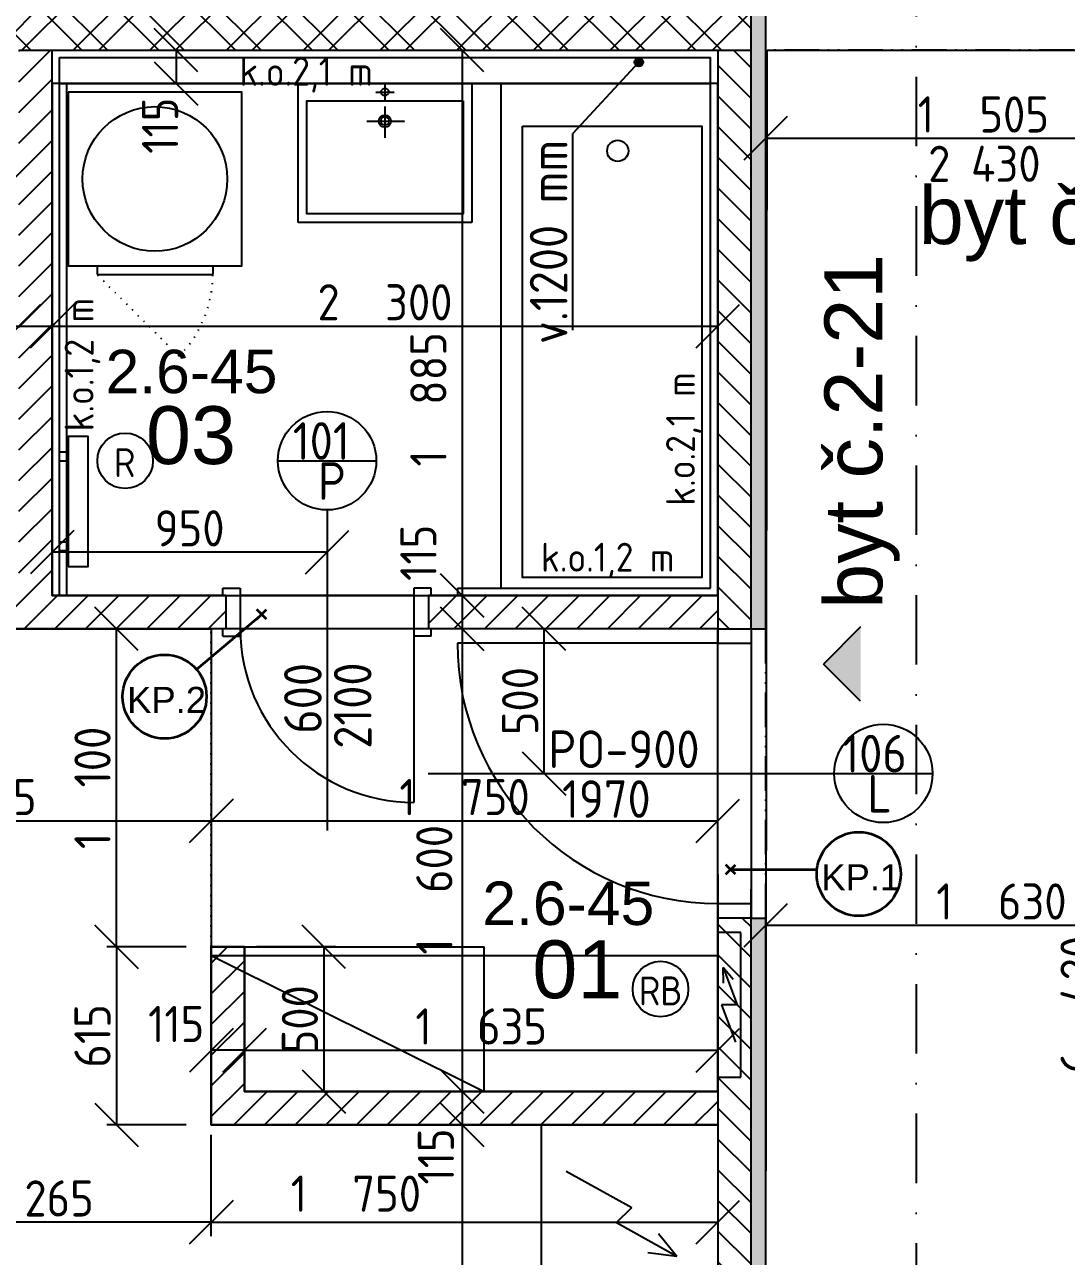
# Model space of a CAD drawing. Extents: x 4511820 to 5180432, y -1526536 to -944957.
# Drawn here: x 5032976 to 5036575, y -1230094 to -1225836 of the extents above; entities that cross this region are included whole.
import ezdxf

# ---------------------------------------------------------------- set-up
doc = ezdxf.new("R2010")
doc.units = 0
doc.header["$MEASUREMENT"] = 0
for name, pattern in [('ACAD_ISO07W100', [3.5, 0.5, -3]), ('ACAD_ISO12W100', [22, 12, -3, 0.5, -3, 0.5, -3]), ('BODKOCIARKOVANA_3', [5.6, 3, -1.3, 0, -1.3]), ('DASHED', [0.75, 0.5, -0.25])]:
    doc.linetypes.add(name, pattern=pattern)
doc.layers.get('0').update_dxf_attribs({"linetype": 'CONTINUOUS'})
doc.layers.get('Defpoints').update_dxf_attribs({"color": 61, "linetype": 'CONTINUOUS'})
for name, color, linetype in [('DVERE', 45, 'CONTINUOUS'), ('KÓTY', 4, 'CONTINUOUS'), ('MÚRY', 1, 'CONTINUOUS'), ('osi', 253, 'CONTINUOUS'), ('Plochy', 41, 'CONTINUOUS'), ('POPIS', 7, 'CONTINUOUS'), ('TENKÁ', 7, 'CONTINUOUS'), ('Z-Kúrenie', 101, 'CONTINUOUS'), ('ZARIADENIE', 47, 'CONTINUOUS'), ('ZARIADENIE1', 145, 'CONTINUOUS'), ('ZARIADOVACIE', 144, 'CONTINUOUS'), ('ZZ-elektro', 221, 'CONTINUOUS'), ('ŠRAFY', 82, 'CONTINUOUS')]:
    doc.layers.add(name, color=color, linetype=linetype)
doc.layers.add('preklady', color=74, linetype='CONTINUOUS', lineweight=35)
doc.styles.add('ARIAL', font='arial.ttf')
doc.styles.add('Style-Arial', font='arial.ttf')
doc.styles.add('STYLE1', font='isocp.shx')
doc.dimstyles.new('STANDARD-50', dxfattribs={"dimtxt": 125, "dimasz": 150, "dimexe": 10, "dimexo": 200, "dimgap": 20, "dimtad": 1, "dimdsep": 46, "dimlunit": 6, "dimtxsty": 'STYLE1', "dimblk1": 'OBLIQUE', "dimblk2": 'OBLIQUE', "dimsah": 1, "dimcen": 2.5, "dimse1": 1, "dimse2": 1, "dimadec": 0, "dimazin": 0, "dimtfac": 1, "dimtmove": 1, "dimatfit": 3, "dimldrblk": 'OBLIQUE', "dimfxl": 1, "dimtolj": 1, "dimtzin": 0, "dimarcsym": 0})
pattern_1 = [(45, (515270.5, 214751.965), (-53.0330086, 53.0330086), [])]
pattern_2 = [(135, (-2976355.03, 109742.89), (-53.0330086, -53.0330086), [])]

# ---------------------------------------------------------------- blocks, each defined once
blk = doc.blocks.new('pračka')
at = {"layer": 'ZARIADENIE1', "color": 8, "linetype": 'ACAD_ISO07W100', "ltscale": 8}
blk.add_line((4536136.9, -1117296.3), (4536419.7, -1117579.2), dxfattribs=at)
at = {"layer": 'ZARIADENIE1', "color": 8}
for p, q in [((4536419.7, -1117579.2), (4536019.7, -1117579.2)), ((4536019.7, -1117609.2), (4536019.7, -1117579.2)), ((4536419.7, -1117609.2), (4536419.7, -1117579.2))]:
    blk.add_line(p, q, dxfattribs=at)
blk.add_lwpolyline([(4536519.7, -1118209.2), (4536519.7, -1117609.2), (4535919.7, -1117609.2), (4535919.7, -1118209.2)], close=True, dxfattribs=at)
blk.add_circle((4536219.7, -1117909.2), 250, dxfattribs=at)
at = {"layer": 'ZARIADENIE1', "color": 8, "linetype": 'ACAD_ISO07W100', "ltscale": 8}
blk.add_arc((4536419.7, -1117579.2), 400, 135, 180, dxfattribs=at)
blk = doc.blocks.new('_OBLIQUE')
at = {"color": 0, "linetype": 'ByBlock'}
blk.add_line((-0.5, -0.5), (0.5, 0.5), dxfattribs=at)
blk = doc.blocks.new('*D31407')
at = {"layer": 'Defpoints', "color": 0}
for p in [(5035536, -1228374.2), (5037166, -1228424.2), (5035536, -1228949.5)]:
    blk.add_point(p, dxfattribs=at)
at = {"layer": 'KÓTY', "color": 0, "lineweight": -2}
blk.add_line((5037166, -1228949.5), (5035536, -1228949.5), dxfattribs=at)
at = {"layer": 'KÓTY', "color": 0, "linetype": 'ByBlock', "lineweight": -2, "xscale": 150, "yscale": 150, "zscale": 150, "rotation": 180}
blk.add_blockref('_OBLIQUE', (5035536, -1228949.5), dxfattribs=at)
at = {"layer": 'KÓTY', "color": 0, "linetype": 'ByBlock', "lineweight": -2, "xscale": 150, "yscale": 150, "zscale": 150}
blk.add_blockref('_OBLIQUE', (5037166, -1228949.5), dxfattribs=at)
at = {"layer": 'KÓTY', "color": 0, "insert": (5036351, -1228867), "char_height": 125, "attachment_point": 5, "style": 'STYLE1'}
blk.add_mtext('\\A1;1ﾠ630', dxfattribs=at)
blk = doc.blocks.new('*D31408')
at = {"layer": 'Defpoints', "color": 0}
for p in [(5035536, -1225924.2), (5037041, -1225924.2), (5037041, -1226228.7)]:
    blk.add_point(p, dxfattribs=at)
at = {"layer": 'KÓTY', "color": 0, "lineweight": -2}
blk.add_line((5035536, -1226228.7), (5037041, -1226228.7), dxfattribs=at)
at = {"layer": 'KÓTY', "color": 0, "linetype": 'ByBlock', "lineweight": -2, "xscale": 150, "yscale": 150, "zscale": 150, "rotation": 180}
blk.add_blockref('_OBLIQUE', (5035536, -1226228.7), dxfattribs=at)
at = {"layer": 'KÓTY', "color": 0, "linetype": 'ByBlock', "lineweight": -2, "xscale": 150, "yscale": 150, "zscale": 150}
blk.add_blockref('_OBLIQUE', (5037041, -1226228.7), dxfattribs=at)
at = {"layer": 'KÓTY', "color": 0, "insert": (5036288.5, -1226146.2), "char_height": 125, "attachment_point": 5, "style": 'STYLE1'}
blk.add_mtext('\\A1;1ﾠ505', dxfattribs=at)
blk = doc.blocks.new('*D31414')
at = {"layer": 'Defpoints', "color": 0}
for p in [(5037041, -1225624.2), (5036721, -1232044.2), (5037016, -1232044.2)]:
    blk.add_point(p, dxfattribs=at)
at = {"layer": 'KÓTY', "color": 0, "lineweight": -2}
blk.add_line((5036721, -1225624.2), (5036721, -1232044.2), dxfattribs=at)
at = {"layer": 'KÓTY', "color": 0, "linetype": 'ByBlock', "lineweight": -2, "xscale": 150, "yscale": 150, "zscale": 150}
for p, rotation in [((5036721, -1225624.2), 90), ((5036721, -1232044.2), 270)]:
    blk.add_blockref('_OBLIQUE', p, dxfattribs=dict(at, rotation=rotation))
at = {"layer": 'KÓTY', "color": 0, "insert": (5036617.5, -1229224), "char_height": 125, "attachment_point": 5, "rotation": 90, "style": 'STYLE1'}
blk.add_mtext('\\A1;6ﾠ420', dxfattribs=at)
blk = doc.blocks.new('*D31416')
at = {"layer": 'Defpoints', "color": 0}
for p in [(5033621, -1229639.2), (5035371, -1229639.2), (5035371, -1229976)]:
    blk.add_point(p, dxfattribs=at)
at = {"layer": 'KÓTY', "color": 0, "lineweight": -2}
blk.add_line((5033621, -1229976), (5035371, -1229976), dxfattribs=at)
at = {"layer": 'KÓTY', "color": 0, "linetype": 'ByBlock', "lineweight": -2, "xscale": 150, "yscale": 150, "zscale": 150, "rotation": 180}
blk.add_blockref('_OBLIQUE', (5033621, -1229976), dxfattribs=at)
at = {"layer": 'KÓTY', "color": 0, "linetype": 'ByBlock', "lineweight": -2, "xscale": 150, "yscale": 150, "zscale": 150}
blk.add_blockref('_OBLIQUE', (5035371, -1229976), dxfattribs=at)
at = {"layer": 'KÓTY', "color": 0, "insert": (5034120.5, -1229877), "char_height": 125, "attachment_point": 5, "style": 'STYLE1'}
blk.add_mtext('\\A1;1ﾠ750', dxfattribs=at)
blk = doc.blocks.new('*D31417')
at = {"layer": 'Defpoints', "color": 0}
for p in [(5032356, -1229114.2), (5033621, -1229114.2), (5032356, -1229976)]:
    blk.add_point(p, dxfattribs=at)
at = {"layer": 'KÓTY', "color": 0, "lineweight": -2}
blk.add_line((5033621, -1229976), (5032356, -1229976), dxfattribs=at)
at = {"layer": 'KÓTY', "color": 0, "linetype": 'ByBlock', "lineweight": -2, "xscale": 150, "yscale": 150, "zscale": 150, "rotation": 180}
blk.add_blockref('_OBLIQUE', (5032356, -1229976), dxfattribs=at)
at = {"layer": 'KÓTY', "color": 0, "linetype": 'ByBlock', "lineweight": -2, "xscale": 150, "yscale": 150, "zscale": 150}
blk.add_blockref('_OBLIQUE', (5033621, -1229976), dxfattribs=at)
at = {"layer": 'KÓTY', "color": 0, "insert": (5032988.5, -1229893.5), "char_height": 125, "attachment_point": 5, "style": 'STYLE1'}
blk.add_mtext('\\A1;1ﾠ265', dxfattribs=at)
blk = doc.blocks.new('*D31420')
at = {"layer": 'Defpoints', "color": 0}
for p in [(5034431.5, -1225924.2), (5033499, -1226039.2), (5034431.5, -1226039.2)]:
    blk.add_point(p, dxfattribs=at)
at = {"layer": 'KÓTY', "color": 0, "lineweight": -2}
blk.add_line((5033499, -1225924.2), (5033499, -1226039.2), dxfattribs=at)
at = {"layer": 'KÓTY', "color": 0, "linetype": 'ByBlock', "lineweight": -2, "xscale": 150, "yscale": 150, "zscale": 150}
for p, rotation in [((5033499, -1225924.2), 90), ((5033499, -1226039.2), 270)]:
    blk.add_blockref('_OBLIQUE', p, dxfattribs=dict(at, rotation=rotation))
at = {"layer": 'KÓTY', "color": 0, "insert": (5033444, -1226185), "char_height": 125, "attachment_point": 5, "rotation": 90, "style": 'STYLE1'}
blk.add_mtext('\\A1;115', dxfattribs=at)
blk = doc.blocks.new('*D31421')
at = {"layer": 'Defpoints', "color": 0}
for p in [(5031956, -1226439.2), (5032956, -1226439.2), (5032956, -1226878)]:
    blk.add_point(p, dxfattribs=at)
at = {"layer": 'KÓTY', "color": 0, "lineweight": -2}
blk.add_line((5031956, -1226878), (5032956, -1226878), dxfattribs=at)
at = {"layer": 'KÓTY', "color": 0, "linetype": 'ByBlock', "lineweight": -2, "xscale": 150, "yscale": 150, "zscale": 150, "rotation": 180}
blk.add_blockref('_OBLIQUE', (5031956, -1226878), dxfattribs=at)
at = {"layer": 'KÓTY', "color": 0, "linetype": 'ByBlock', "lineweight": -2, "xscale": 150, "yscale": 150, "zscale": 150}
blk.add_blockref('_OBLIQUE', (5032956, -1226878), dxfattribs=at)
at = {"layer": 'KÓTY', "color": 0, "insert": (5032456, -1226795.5), "char_height": 125, "attachment_point": 5, "style": 'STYLE1'}
blk.add_mtext('\\A1;1ﾠ000', dxfattribs=at)
blk = doc.blocks.new('*D31422')
at = {"layer": 'Defpoints', "color": 0}
for p in [(5032956, -1226439.2), (5033071, -1226439.2), (5033071, -1226878)]:
    blk.add_point(p, dxfattribs=at)
at = {"layer": 'KÓTY', "color": 0, "lineweight": -2}
blk.add_line((5032956, -1226878), (5033071, -1226878), dxfattribs=at)
at = {"layer": 'KÓTY', "color": 0, "linetype": 'ByBlock', "lineweight": -2, "xscale": 150, "yscale": 150, "zscale": 150, "rotation": 180}
blk.add_blockref('_OBLIQUE', (5032956, -1226878), dxfattribs=at)
at = {"layer": 'KÓTY', "color": 0, "linetype": 'ByBlock', "lineweight": -2, "xscale": 150, "yscale": 150, "zscale": 150}
blk.add_blockref('_OBLIQUE', (5033071, -1226878), dxfattribs=at)
at = {"layer": 'KÓTY', "color": 0, "insert": (5032822.5, -1226739.5), "char_height": 125, "attachment_point": 5, "style": 'STYLE1'}
blk.add_mtext('\\A1;115', dxfattribs=at)
blk = doc.blocks.new('*D31423')
at = {"layer": 'Defpoints', "color": 0}
for p in [(5035371, -1226878), (5033071, -1227809.2), (5035371, -1227809.2)]:
    blk.add_point(p, dxfattribs=at)
at = {"layer": 'KÓTY', "color": 0, "lineweight": -2}
blk.add_line((5033071, -1226878), (5035371, -1226878), dxfattribs=at)
at = {"layer": 'KÓTY', "color": 0, "linetype": 'ByBlock', "lineweight": -2, "xscale": 150, "yscale": 150, "zscale": 150, "rotation": 180}
blk.add_blockref('_OBLIQUE', (5033071, -1226878), dxfattribs=at)
at = {"layer": 'KÓTY', "color": 0, "linetype": 'ByBlock', "lineweight": -2, "xscale": 150, "yscale": 150, "zscale": 150}
blk.add_blockref('_OBLIQUE', (5035371, -1226878), dxfattribs=at)
at = {"layer": 'KÓTY', "color": 0, "insert": (5034221, -1226795.5), "char_height": 125, "attachment_point": 5, "style": 'STYLE1'}
blk.add_mtext('\\A1;2ﾠ300', dxfattribs=at)
blk = doc.blocks.new('*D31424')
at = {"layer": 'Defpoints', "color": 0}
for p in [(5035371, -1225924.2), (5034488, -1227809.2), (5035371, -1227809.2)]:
    blk.add_point(p, dxfattribs=at)
at = {"layer": 'KÓTY', "color": 0, "lineweight": -2}
blk.add_line((5034488, -1225924.2), (5034488, -1227809.2), dxfattribs=at)
at = {"layer": 'KÓTY', "color": 0, "linetype": 'ByBlock', "lineweight": -2, "xscale": 150, "yscale": 150, "zscale": 150}
for p, rotation in [((5034488, -1225924.2), 90), ((5034488, -1227809.2), 270)]:
    blk.add_blockref('_OBLIQUE', p, dxfattribs=dict(at, rotation=rotation))
at = {"layer": 'KÓTY', "color": 0, "insert": (5034371, -1227131), "char_height": 125, "attachment_point": 5, "rotation": 90, "style": 'STYLE1'}
blk.add_mtext('\\A1;1ﾠ885', dxfattribs=at)
blk = doc.blocks.new('*D31425')
at = {"layer": 'Defpoints', "color": 0}
for p in [(5034488, -1227809.2), (5034488, -1227924.2), (5034488, -1227924.2)]:
    blk.add_point(p, dxfattribs=at)
at = {"layer": 'KÓTY', "color": 0, "lineweight": -2}
blk.add_line((5034488, -1227809.2), (5034488, -1227924.2), dxfattribs=at)
at = {"layer": 'KÓTY', "color": 0, "linetype": 'ByBlock', "lineweight": -2, "xscale": 150, "yscale": 150, "zscale": 150}
for p, rotation in [((5034488, -1227809.2), 90), ((5034488, -1227924.2), 270)]:
    blk.add_blockref('_OBLIQUE', p, dxfattribs=dict(at, rotation=rotation))
at = {"layer": 'KÓTY', "color": 0, "insert": (5034336.5, -1227661.5), "char_height": 125, "attachment_point": 5, "rotation": 90, "style": 'STYLE1'}
blk.add_mtext('\\A1;115', dxfattribs=at)
blk = doc.blocks.new('*D31426')
at = {"layer": 'Defpoints', "color": 0}
for p in [(5034488, -1227924.2), (5034488, -1229524.2), (5034488, -1229524.2)]:
    blk.add_point(p, dxfattribs=at)
at = {"layer": 'KÓTY', "color": 0, "lineweight": -2}
blk.add_line((5034488, -1227924.2), (5034488, -1229524.2), dxfattribs=at)
at = {"layer": 'KÓTY', "color": 0, "linetype": 'ByBlock', "lineweight": -2, "xscale": 150, "yscale": 150, "zscale": 150}
for p, rotation in [((5034488, -1227924.2), 90), ((5034488, -1229524.2), 270)]:
    blk.add_blockref('_OBLIQUE', p, dxfattribs=dict(at, rotation=rotation))
at = {"layer": 'KÓTY', "color": 0, "insert": (5034391.5, -1228826.5), "char_height": 125, "attachment_point": 5, "rotation": 90, "style": 'STYLE1'}
blk.add_mtext('\\A1;1ﾠ600', dxfattribs=at)
blk = doc.blocks.new('*D31427')
at = {"layer": 'Defpoints', "color": 0}
for p in [(5033736, -1229524.2), (5033486, -1229639.2), (5034488, -1229639.2)]:
    blk.add_point(p, dxfattribs=at)
at = {"layer": 'KÓTY', "color": 0, "lineweight": -2}
blk.add_line((5034488, -1229524.2), (5034488, -1229639.2), dxfattribs=at)
at = {"layer": 'KÓTY', "color": 0, "linetype": 'ByBlock', "lineweight": -2, "xscale": 150, "yscale": 150, "zscale": 150}
for p, rotation in [((5034488, -1229524.2), 90), ((5034488, -1229639.2), 270)]:
    blk.add_blockref('_OBLIQUE', p, dxfattribs=dict(at, rotation=rotation))
at = {"layer": 'KÓTY', "color": 0, "insert": (5034397, -1229748.5), "char_height": 125, "attachment_point": 5, "rotation": 90, "style": 'STYLE1'}
blk.add_mtext('\\A1;115', dxfattribs=at)
blk = doc.blocks.new('*D31428')
at = {"layer": 'Defpoints', "color": 0}
for p in [(5033621, -1229639.2), (5033371, -1232044.2), (5034488, -1232044.2)]:
    blk.add_point(p, dxfattribs=at)
at = {"layer": 'KÓTY', "color": 0, "lineweight": -2}
blk.add_line((5034488, -1229639.2), (5034488, -1232044.2), dxfattribs=at)
at = {"layer": 'KÓTY', "color": 0, "linetype": 'ByBlock', "lineweight": -2, "xscale": 150, "yscale": 150, "zscale": 150}
for p, rotation in [((5034488, -1229639.2), 90), ((5034488, -1232044.2), 270)]:
    blk.add_blockref('_OBLIQUE', p, dxfattribs=dict(at, rotation=rotation))
at = {"layer": 'KÓTY', "color": 0, "insert": (5034405.5, -1230841.7), "char_height": 125, "attachment_point": 5, "rotation": 90, "style": 'STYLE1'}
blk.add_mtext('\\A1;2ﾠ405', dxfattribs=at)
blk = doc.blocks.new('*D31435')
at = {"layer": 'Defpoints', "color": 0}
for p in [(5033736, -1229024.2), (5033736, -1229524.2), (5034009.5, -1229524.2)]:
    blk.add_point(p, dxfattribs=at)
at = {"layer": 'KÓTY', "color": 0, "lineweight": -2}
blk.add_line((5034009.5, -1229024.2), (5034009.5, -1229524.2), dxfattribs=at)
at = {"layer": 'KÓTY', "color": 0, "linetype": 'ByBlock', "lineweight": -2, "xscale": 150, "yscale": 150, "zscale": 150}
for p, rotation in [((5034009.5, -1229024.2), 90), ((5034009.5, -1229524.2), 270)]:
    blk.add_blockref('_OBLIQUE', p, dxfattribs=dict(at, rotation=rotation))
at = {"layer": 'KÓTY', "color": 0, "insert": (5033927, -1229274.2), "char_height": 125, "attachment_point": 5, "rotation": 90, "style": 'STYLE1'}
blk.add_mtext('\\A1;500', dxfattribs=at)
blk = doc.blocks.new('*D31436')
at = {"layer": 'Defpoints', "color": 0}
for p in [(5033019.5, -1227924.2), (5033293, -1227924.2), (5033019.5, -1229024.2)]:
    blk.add_point(p, dxfattribs=at)
at = {"layer": 'KÓTY', "color": 0, "lineweight": -2}
blk.add_line((5033293, -1229024.2), (5033293, -1227924.2), dxfattribs=at)
at = {"layer": 'KÓTY', "color": 0, "linetype": 'ByBlock', "lineweight": -2, "xscale": 150, "yscale": 150, "zscale": 150}
for p, rotation in [((5033293, -1227924.2), 90), ((5033293, -1229024.2), 270)]:
    blk.add_blockref('_OBLIQUE', p, dxfattribs=dict(at, rotation=rotation))
at = {"layer": 'KÓTY', "color": 0, "insert": (5033210.5, -1228474.2), "char_height": 125, "attachment_point": 5, "rotation": 90, "style": 'STYLE1'}
blk.add_mtext('\\A1;1ﾠ100', dxfattribs=at)
blk = doc.blocks.new('*D31439')
at = {"layer": 'Defpoints', "color": 0}
for p in [(5033071, -1227516.6), (5034021, -1227516.6), (5033071, -1227659.5)]:
    blk.add_point(p, dxfattribs=at)
at = {"layer": 'KÓTY', "color": 0, "lineweight": -2}
blk.add_line((5034021, -1227659.5), (5033071, -1227659.5), dxfattribs=at)
at = {"layer": 'KÓTY', "color": 0, "linetype": 'ByBlock', "lineweight": -2, "xscale": 150, "yscale": 150, "zscale": 150, "rotation": 180}
blk.add_blockref('_OBLIQUE', (5033071, -1227659.5), dxfattribs=at)
at = {"layer": 'KÓTY', "color": 0, "linetype": 'ByBlock', "lineweight": -2, "xscale": 150, "yscale": 150, "zscale": 150}
blk.add_blockref('_OBLIQUE', (5034021, -1227659.5), dxfattribs=at)
at = {"layer": 'KÓTY', "color": 0, "insert": (5033546, -1227577), "char_height": 125, "attachment_point": 5, "style": 'STYLE1'}
blk.add_mtext('\\A1;950', dxfattribs=at)
blk = doc.blocks.new('*D31493')
at = {"layer": 'Defpoints', "color": 0}
for p in [(5035371, -1229381.5), (5033736, -1229524.2), (5035371, -1229524.2)]:
    blk.add_point(p, dxfattribs=at)
at = {"layer": 'KÓTY', "color": 0, "lineweight": -2}
blk.add_line((5033736, -1229381.5), (5035371, -1229381.5), dxfattribs=at)
at = {"layer": 'KÓTY', "color": 0, "linetype": 'ByBlock', "lineweight": -2, "xscale": 150, "yscale": 150, "zscale": 150, "rotation": 180}
blk.add_blockref('_OBLIQUE', (5033736, -1229381.5), dxfattribs=at)
at = {"layer": 'KÓTY', "color": 0, "linetype": 'ByBlock', "lineweight": -2, "xscale": 150, "yscale": 150, "zscale": 150}
blk.add_blockref('_OBLIQUE', (5035371, -1229381.5), dxfattribs=at)
at = {"layer": 'KÓTY', "color": 0, "insert": (5034553.5, -1229299), "char_height": 125, "attachment_point": 5, "style": 'STYLE1'}
blk.add_mtext('\\A1;1ﾠ635', dxfattribs=at)
blk = doc.blocks.new('*D31494')
at = {"layer": 'Defpoints', "color": 0}
for p in [(5033621, -1229381.5), (5033621, -1229381.5), (5033736, -1229381.5)]:
    blk.add_point(p, dxfattribs=at)
at = {"layer": 'KÓTY', "color": 0, "lineweight": -2}
blk.add_line((5033736, -1229381.5), (5033621, -1229381.5), dxfattribs=at)
at = {"layer": 'KÓTY', "color": 0, "linetype": 'ByBlock', "lineweight": -2, "xscale": 150, "yscale": 150, "zscale": 150, "rotation": 180}
blk.add_blockref('_OBLIQUE', (5033621, -1229381.5), dxfattribs=at)
at = {"layer": 'KÓTY', "color": 0, "linetype": 'ByBlock', "lineweight": -2, "xscale": 150, "yscale": 150, "zscale": 150}
blk.add_blockref('_OBLIQUE', (5033736, -1229381.5), dxfattribs=at)
at = {"layer": 'KÓTY', "color": 0, "insert": (5033499.5, -1229290.5), "char_height": 125, "attachment_point": 5, "style": 'STYLE1'}
blk.add_mtext('\\A1;115', dxfattribs=at)
blk = doc.blocks.new('*D31495')
at = {"layer": 'Defpoints', "color": 0}
for p in [(5033621, -1228352.7), (5035371, -1228352.7), (5035371, -1228588.5)]:
    blk.add_point(p, dxfattribs=at)
at = {"layer": 'KÓTY', "color": 0, "lineweight": -2}
blk.add_line((5033621, -1228588.5), (5035371, -1228588.5), dxfattribs=at)
at = {"layer": 'KÓTY', "color": 0, "linetype": 'ByBlock', "lineweight": -2, "xscale": 150, "yscale": 150, "zscale": 150, "rotation": 180}
blk.add_blockref('_OBLIQUE', (5033621, -1228588.5), dxfattribs=at)
at = {"layer": 'KÓTY', "color": 0, "linetype": 'ByBlock', "lineweight": -2, "xscale": 150, "yscale": 150, "zscale": 150}
blk.add_blockref('_OBLIQUE', (5035371, -1228588.5), dxfattribs=at)
at = {"layer": 'KÓTY', "color": 0, "insert": (5034496, -1228506), "char_height": 125, "attachment_point": 5, "style": 'STYLE1'}
blk.add_mtext('\\A1;1ﾠ750', dxfattribs=at)
blk = doc.blocks.new('*D31496')
at = {"layer": 'Defpoints', "color": 0}
for p in [(5033621, -1228588.5), (5031956, -1228877.7), (5033621, -1228902.7)]:
    blk.add_point(p, dxfattribs=at)
at = {"layer": 'KÓTY', "color": 0, "lineweight": -2}
blk.add_line((5031956, -1228588.5), (5033621, -1228588.5), dxfattribs=at)
at = {"layer": 'KÓTY', "color": 0, "linetype": 'ByBlock', "lineweight": -2, "xscale": 150, "yscale": 150, "zscale": 150, "rotation": 180}
blk.add_blockref('_OBLIQUE', (5031956, -1228588.5), dxfattribs=at)
at = {"layer": 'KÓTY', "color": 0, "linetype": 'ByBlock', "lineweight": -2, "xscale": 150, "yscale": 150, "zscale": 150}
blk.add_blockref('_OBLIQUE', (5033621, -1228588.5), dxfattribs=at)
at = {"layer": 'KÓTY', "color": 0, "insert": (5032788.5, -1228506), "char_height": 125, "attachment_point": 5, "style": 'STYLE1'}
blk.add_mtext('\\A1;1ﾠ665', dxfattribs=at)
blk = doc.blocks.new('*D31497')
at = {"layer": 'Defpoints', "color": 0}
for p in [(5033621, -1229024.2), (5033293, -1229639.2), (5033621, -1229639.2)]:
    blk.add_point(p, dxfattribs=at)
at = {"layer": 'KÓTY', "color": 0, "lineweight": -2}
blk.add_line((5033293, -1229024.2), (5033293, -1229639.2), dxfattribs=at)
at = {"layer": 'KÓTY', "color": 0, "linetype": 'ByBlock', "lineweight": -2, "xscale": 150, "yscale": 150, "zscale": 150}
for p, rotation in [((5033293, -1229024.2), 90), ((5033293, -1229639.2), 270)]:
    blk.add_blockref('_OBLIQUE', p, dxfattribs=dict(at, rotation=rotation))
at = {"layer": 'KÓTY', "color": 0, "insert": (5033210.5, -1229331.7), "char_height": 125, "attachment_point": 5, "rotation": 90, "style": 'STYLE1'}
blk.add_mtext('\\A1;615', dxfattribs=at)
blk = doc.blocks.new('*D31547')
at = {"layer": 'Defpoints', "color": 0}
for p in [(5034488, -1227924.2), (5034770.5, -1227924.2), (5034488, -1228424.2)]:
    blk.add_point(p, dxfattribs=at)
at = {"layer": 'KÓTY', "color": 0, "lineweight": -2}
blk.add_line((5034770.5, -1228424.2), (5034770.5, -1227924.2), dxfattribs=at)
at = {"layer": 'KÓTY', "color": 0, "linetype": 'ByBlock', "lineweight": -2, "xscale": 150, "yscale": 150, "zscale": 150}
for p, rotation in [((5034770.5, -1227924.2), 90), ((5034770.5, -1228424.2), 270)]:
    blk.add_blockref('_OBLIQUE', p, dxfattribs=dict(at, rotation=rotation))
at = {"layer": 'KÓTY', "color": 0, "insert": (5034688, -1228174.2), "char_height": 125, "attachment_point": 5, "rotation": 90, "style": 'STYLE1'}
blk.add_mtext('\\A1;500', dxfattribs=at)

msp = doc.modelspace()

# ---------------------------------------------------------------- hatches: boundary and pattern name
at = {"layer": 'KÓTY'}
h = msp.add_hatch(color=256, dxfattribs=at)
h.dxf.hatch_style = 1
h.paths.add_polyline_path([(5035113, -1225965.535, 0.65381715), (5035087.826, -1225954.513, 1.52947961)])
at = {"layer": 'TENKÁ'}
h = msp.add_hatch(color=256, dxfattribs=at)
h.dxf.hatch_style = 1
h.paths.add_polyline_path([(5035864.41, -1227917.816), (5035864.41, -1228174.636), (5035736, -1228046.226)])
at = {"layer": 'ŠRAFY'}
h = msp.add_hatch(dxfattribs=at)
h.set_pattern_fill('ANSI32', color=256, scale=500)
h.set_pattern_definition([(45, (584112, 2493.08), (-132.5825215, 132.5825215), []), (45, (584200.39, 2493.08), (-132.5825215, 132.5825215), [])])
h.paths.add_polyline_path([(5035486, -1225674.226), (5027241, -1225674.226), (5027241, -1225924.226), (5027621, -1225924.226), (5031841, -1225924.226), (5031956, -1225924.226), (5032956, -1225924.226), (5033071, -1225924.226), (5033096, -1225924.226), (5035346, -1225924.226), (5035371, -1225924.226), (5035486, -1225924.226)])
h = msp.add_hatch(dxfattribs=at)
h.set_pattern_fill('ANSI32', color=256, scale=500, angle=90)
h.set_pattern_definition([(135, (400449.4, -44587.94), (-132.5825215, -132.5825215), []), (135, (400449.4, -44499.55), (-132.5825215, -132.5825215), [])])
h.paths.add_polyline_path([(5027241, -1225674.226), (5027241, -1225924.226), (5027621, -1225924.226), (5031841, -1225924.226), (5031956, -1225924.226), (5032956, -1225924.226), (5033071, -1225924.226), (5033096, -1225924.226), (5035346, -1225924.226), (5035371, -1225924.226), (5035486, -1225924.226), (5035486, -1225674.226)])
h = msp.add_hatch(dxfattribs=at)
h.set_pattern_fill('DOTS', color=256, scale=250, angle=90)
h.set_pattern_definition([(90, (-71441.844, -112920.035), (-15.625, 7.8125), [0, -15.625])])
h.paths.add_polyline_path([(5035536, -1225674.226), (5035486, -1225674.226), (5035486, -1225924.226), (5035486, -1227924.226), (5035536, -1227924.226)])
at = {"layer": 'ŠRAFY', "ltscale": 0.25}
h = msp.add_hatch(dxfattribs=at)
h.set_pattern_fill('ANSI31', color=256, scale=600, style=0)
h.set_pattern_definition(pattern_1)
h.paths.add_polyline_path([(5031956, -1226324.226), (5031956, -1225924.226), (5031841, -1225924.226), (5031841, -1228049.226), (5031956, -1228049.226), (5031956, -1227924.226), (5031971, -1227924.226), (5031971, -1227809.226), (5031956, -1227809.226), (5031956, -1226439.226), (5032956, -1226439.226), (5032956, -1227809.226), (5032671, -1227809.226), (5032671, -1227924.226), (5033671, -1227924.226), (5033671, -1227809.226), (5033071, -1227809.226), (5033071, -1225924.226), (5032956, -1225924.226), (5032956, -1226324.226)])
h = msp.add_hatch(dxfattribs=at)
h.set_pattern_fill('ANSI31', color=256, scale=600, angle=90, style=0)
h.set_pattern_definition(pattern_2)
h.paths.add_polyline_path([(5035371, -1225924.226), (5035371, -1227809.226), (5035371, -1227924.226), (5035486, -1227924.226), (5035486, -1225924.226)])
h = msp.add_hatch(dxfattribs=at)
h.set_pattern_fill('ANSI31', color=256, scale=600, style=0)
h.set_pattern_definition(pattern_1)
h.paths.add_polyline_path([(5035371, -1227809.226), (5034471, -1227809.226), (5034381, -1227809.226), (5034371, -1227809.226), (5034371, -1227924.226), (5034381, -1227924.226), (5035371, -1227924.226)])
h = msp.add_hatch(dxfattribs=at)
h.set_pattern_fill('ANSI31', color=256, scale=600, angle=90, style=0)
h.set_pattern_definition(pattern_2)
h.paths.add_polyline_path([(5035371, -1228924.226), (5035371, -1229524.226), (5035371, -1229639.226), (5035371, -1232044.226), (5035486, -1232044.226), (5035486, -1231824.226), (5035486, -1228924.226)])
at = {"layer": 'ŠRAFY'}
h = msp.add_hatch(dxfattribs=at)
h.set_pattern_fill('DOTS', color=256, scale=250, angle=90)
h.set_pattern_definition([(90, (-71441.844, -112920.035), (-15.625, 7.8125), [0, -15.625])])
h.paths.add_polyline_path([(5035536, -1231459.226), (5035536, -1228924.226), (5035486, -1228924.226), (5035486, -1231459.226)])
at = {"layer": 'ŠRAFY', "ltscale": 0.25}
h = msp.add_hatch(dxfattribs=at)
h.set_pattern_fill('ANSI31', color=256, scale=600, style=0)
h.set_pattern_definition(pattern_1)
h.paths.add_polyline_path([(5033621, -1229024.226), (5033621, -1229639.226), (5035371, -1229639.226), (5035371, -1229524.226), (5033736, -1229524.226), (5033736, -1229024.226)])

# ---------------------------------------------------------------- linework, layer by layer
at = {"layer": 'DVERE', "ltscale": 0.25}
for p, q in [((5033851, -1227343.496), (5034191, -1227343.496)), ((5034021, -1227516.57), (5034021, -1228621.226)), ((5033661, -1227809.226), (5033661, -1227784.226)), ((5033661, -1227784.226), (5033721, -1227784.226)), ((5033721, -1227784.226), (5033721, -1227949.226)), ((5034321, -1227809.226), (5033721, -1227809.226)), ((5034321, -1227784.226), (5034321, -1227949.226)), ((5034381, -1227784.226), (5034321, -1227784.226)), ((5034321, -1227809.226), (5034321, -1227954.226)), ((5034381, -1227809.226), (5034381, -1227784.226)), ((5033661, -1227949.226), (5033661, -1227924.226)), ((5033661, -1227949.226), (5033721, -1227949.226)), ((5034321, -1227924.226), (5033721, -1227924.226)), ((5034321, -1227924.226), (5034321, -1228524.226)), ((5034381, -1227949.226), (5034321, -1227949.226)), ((5034381, -1227949.226), (5034381, -1227924.226)), ((5034370.344, -1228424.226), (5035773, -1228424.226)), ((5035773, -1228424.226), (5036113, -1228424.226)), ((5035773, -1228424.226), (5036113, -1228424.226))]:
    msp.add_line(p, q, dxfattribs=at)
at = {"layer": 'DVERE'}
for p, q in [((5035371, -1227974.226), (5034471, -1227974.226)), ((5035371, -1228874.226), (5035371, -1227974.226)), ((5035486, -1227974.226), (5035486, -1228874.226))]:
    msp.add_line(p, q, dxfattribs=at)
at = {"layer": 'DVERE', "ltscale": 0.25}
for centre in [(5034021, -1227343.496), (5035943, -1228424.226)]:
    msp.add_circle(centre, 170, dxfattribs=at)
msp.add_arc((5034321, -1227924.226), 600, 180, 270, dxfattribs=at)
at = {"layer": 'DVERE'}
msp.add_arc((5035371, -1227974.226), 900, 180, 270, dxfattribs=at)
at = {"layer": 'KÓTY'}
for p, q in [((5035098, -1225965.535), (5034870, -1226212.535)), ((5034870, -1226892.035), (5034870, -1226212.535)), ((5033533.5, -1229024.226), (5033260, -1229024.226)), ((5034051, -1229024.226), (5033777.5, -1229024.226)), ((5033533.5, -1229639.226), (5033260, -1229639.226)), ((5033621, -1230023.89), (5033621, -1229673.89))]:
    msp.add_line(p, q, dxfattribs=at)
msp.add_circle((5035098, -1225965.535), 15, dxfattribs=at)
at = {"layer": 'MÚRY'}
for p, q in [((5035536, -1225624.226), (5035536, -1227924.226)), ((5033071, -1225924.226), (5035371, -1225924.226)), ((5035371, -1227924.226), (5035371, -1227974.226)), ((5035486, -1227924.226), (5035536, -1227924.226)), ((5035486, -1227924.226), (5035486, -1227974.226)), ((5035371, -1227974.226), (5035486, -1227974.226)), ((5035371, -1228874.226), (5035486, -1228874.226)), ((5035486, -1228874.226), (5035486, -1228924.226)), ((5035486, -1228924.226), (5035536, -1228924.226))]:
    msp.add_line(p, q, dxfattribs=at)
at = {"layer": 'MÚRY', "ltscale": 0.25}
for p, q in [((5033071, -1227809.226), (5033071, -1225924.226)), ((5035371, -1225924.226), (5035371, -1227809.226)), ((5033671, -1227809.226), (5033071, -1227809.226)), ((5033671, -1227809.226), (5033671, -1227924.226)), ((5035371, -1227809.226), (5034371, -1227809.226)), ((5034371, -1227809.226), (5034371, -1227924.226)), ((5033671, -1227924.226), (5032671, -1227924.226)), ((5035371, -1227924.226), (5034371, -1227924.226)), ((5035371, -1228774.226), (5035371, -1229524.226)), ((5035536, -1228824.226), (5035536, -1231459.226)), ((5033621, -1229639.226), (5033621, -1229024.226)), ((5033736, -1229024.226), (5033621, -1229024.226)), ((5033736, -1229524.226), (5033736, -1229024.226)), ((5035371, -1229524.226), (5033736, -1229524.226)), ((5035371, -1229639.226), (5033621, -1229639.226)), ((5035371, -1229639.226), (5035371, -1232044.226))]:
    msp.add_line(p, q, dxfattribs=at)
at = {"layer": 'osi', "linetype": 'BODKOCIARKOVANA_3', "ltscale": 80}
msp.add_line((5036056, -1223327.035), (5036056, -1260844.226), dxfattribs=at)
at = {"layer": 'Plochy'}
for points in [[(5035541, -1225924.226), (5037481, -1225924.226), (5037481, -1227124.226), (5037201, -1227124.226), (5037201, -1228224.226), (5037166, -1228224.226), (5037166, -1228424.226), (5038591, -1228424.226), (5038591, -1230224.226), (5040541, -1230224.226), (5040541, -1232044.226), (5036466, -1232044.226), (5036466, -1231459.226), (5035536, -1231459.226)], [(5035371, -1226039.226), (5033071, -1226039.226), (5033071, -1227809.226), (5035371, -1227809.226)], [(5035371, -1226039.226), (5033121, -1226039.226), (5033121, -1227809.226), (5035371, -1227809.226)], [(5028856, -1229114.226), (5032356, -1229114.226), (5032356, -1228999.226), (5031956, -1228999.226), (5031956, -1227924.226), (5033621, -1227924.226), (5033621, -1229639.226), (5035371, -1229639.226), (5035371, -1232044.226), (5028856, -1232044.226)], [(5035371, -1227924.226), (5033621, -1227924.226), (5033621, -1229024.226), (5033736, -1229024.226), (5033736, -1229524.226), (5035371, -1229524.226)]]:
    msp.add_lwpolyline(points, close=True, dxfattribs=at)
at = {"layer": 'preklady'}
for p, q in [((5033778.765, -1227891.034), (5033811.999, -1227857.8)), ((5033812, -1227891.035), (5033778.766, -1227857.801)), ((5033795.383, -1227874.418), (5033570.175, -1228065.045)), ((5035398.765, -1228773.034), (5035431.999, -1228739.8)), ((5035432, -1228773.035), (5035398.766, -1228739.801)), ((5035415.382, -1228756.417), (5035713.761, -1228756.417))]:
    msp.add_line(p, q, dxfattribs=at)
at = {"layer": 'preklady', "ltscale": 0.25}
for centre in [(5033459.5, -1228158.726), (5035857.925, -1228771.965)]:
    msp.add_circle(centre, 145, dxfattribs=at)
at = {"layer": 'TENKÁ'}
for p, q in [((5035486, -1227924.226), (5035486, -1225674.226)), ((5032956, -1225924.226), (5033071, -1225924.226)), ((5035371, -1225924.226), (5035486, -1225924.226)), ((5035371, -1227809.226), (5035371, -1227924.226)), ((5035371, -1227924.226), (5035486, -1227924.226)), ((5035864.41, -1227917.816), (5035736, -1228046.226)), ((5035864.41, -1228174.636), (5035736, -1228046.226)), ((5035486, -1231574.226), (5035486, -1228824.226)), ((5035486, -1228924.226), (5035371, -1228924.226)), ((5035371, -1229524.226), (5035371, -1229639.226))]:
    msp.add_line(p, q, dxfattribs=at)
at = {"layer": 'TENKÁ', "ltscale": 0.25}
for p, q in [((5033096, -1227809.226), (5033096, -1225949.226)), ((5033096, -1225949.226), (5035346, -1225949.226)), ((5035346, -1227784.226), (5035346, -1225949.226)), ((5033096, -1226039.226), (5035346, -1226039.226)), ((5034471, -1227784.226), (5035346, -1227784.226)), ((5034471, -1227784.226), (5034471, -1227809.226))]:
    msp.add_line(p, q, dxfattribs=at)
at = {"layer": 'TENKÁ', "linetype": 'ACAD_ISO12W100', "ltscale": 10}
for p, q in [((5037041, -1225924.226), (5035541, -1225924.226)), ((5035536, -1227924.226), (5035536, -1228924.226))]:
    msp.add_line(p, q, dxfattribs=at)
at = {"layer": 'TENKÁ', "linetype": 'ACAD_ISO07W100', "ltscale": 10}
msp.add_line((5033621, -1229024.226), (5033621, -1227924.226), dxfattribs=at)
at = {"layer": 'Z-Kúrenie', "linetype": 'Continuous'}
for p, q in [((5033126, -1227314.226), (5033096, -1227314.226)), ((5033126, -1227344.226), (5033096, -1227344.226)), ((5033126, -1227624.226), (5033096, -1227624.226)), ((5033126, -1227654.226), (5033096, -1227654.226))]:
    msp.add_line(p, q, dxfattribs=at)
msp.add_lwpolyline([(5033126, -1227709.226), (5033196, -1227709.226), (5033196, -1227259.226), (5033126, -1227259.226)], close=True, dxfattribs=at)
msp.add_circle((5033323.233, -1227343.46), 96, dxfattribs=at)
at = {"layer": 'ZARIADENIE'}
for p, q in [((5033621, -1229024.226), (5034563.5, -1229024.226)), ((5033621, -1229054.226), (5035371, -1229054.226)), ((5033621, -1229054.226), (5034563.5, -1229524.226)), ((5034563.5, -1229524.226), (5034563.5, -1229024.226))]:
    msp.add_line(p, q, dxfattribs=at)
at = {"layer": 'ZARIADENIE1', "color": 8, "ltscale": 0.25}
msp.add_line((5034761, -1229639.226), (5034761, -1231444.226), dxfattribs=at)
at = {"layer": 'ZARIADENIE1', "color": 8}
for p, q in [((5034847.488, -1229799.374), (5035073.814, -1229925.301)), ((5035020.943, -1229977.134), (5035073.814, -1229925.301)), ((5035020.943, -1229977.134), (5035228.918, -1230092.85)), ((5035165.64, -1230015.301), (5035228.918, -1230092.85)), ((5035129.661, -1230079.966), (5035228.918, -1230092.85))]:
    msp.add_line(p, q, dxfattribs=at)
at = {"layer": 'ZARIADOVACIE', "ltscale": 0.25}
for p, q in [((5033921, -1226519.226), (5033921, -1226039.226)), ((5034521, -1226039.226), (5034521, -1226519.226)), ((5034621, -1226039.226), (5034621, -1227784.226)), ((5034521, -1226519.226), (5033921, -1226519.226))]:
    msp.add_line(p, q, dxfattribs=at)
at = {"layer": 'ZARIADOVACIE', "linetype": 'DASHED'}
for p, q in [((5034188.137, -1226068.574), (5034253.863, -1226068.574)), ((5034221, -1226043.927), (5034221, -1226095.961)), ((5034221, -1226118.333), (5034221, -1226227.878)), ((5034158.012, -1226168.997), (5034289.465, -1226168.997))]:
    msp.add_line(p, q, dxfattribs=at)
at = {"layer": 'ZARIADOVACIE', "ltscale": 0.25}
for points in [[(5034491, -1226099.226), (5034491, -1226489.226), (5033951, -1226489.226), (5033951, -1226099.226)], [(5034491, -1226099.226), (5034491, -1226489.226), (5033951, -1226489.226), (5033951, -1226099.226)], [(5034696, -1226186.698), (5035316, -1226186.698), (5035316, -1227746.698), (5034696, -1227746.698)]]:
    msp.add_lwpolyline(points, close=True, dxfattribs=at)
at = {"layer": 'ZARIADOVACIE', "linetype": 'DASHED'}
msp.add_circle((5034220.686, -1226068.574), 12.931, dxfattribs=at)
at = {"layer": 'ZARIADOVACIE', "linetype": 'Continuous'}
for centre, radius in [((5034220.727, -1226169.265), 20.877), ((5034221, -1226168.997), 14.781)]:
    msp.add_circle(centre, radius, dxfattribs=at)
at = {"layer": 'ZARIADOVACIE', "ltscale": 0.25}
msp.add_circle((5035025.298, -1226272.112), 36.624, dxfattribs=at)
at = {"layer": 'ZZ-elektro'}
for p, q in [((5035451, -1228974.226), (5035371, -1228974.226)), ((5035451, -1229474.226), (5035451, -1228974.226)), ((5035389.599, -1229095.733), (5035437.883, -1229224.226)), ((5035390.922, -1229149.039), (5035389.599, -1229095.733)), ((5035423.708, -1229136.719), (5035389.599, -1229095.733)), ((5035437.883, -1229224.226), (5035384.17, -1229224.226)), ((5035384.17, -1229224.226), (5035432.454, -1229352.72)), ((5035371, -1229474.226), (5035451, -1229474.226))]:
    msp.add_line(p, q, dxfattribs=at)
msp.add_circle((5035172.956, -1229169.827), 96, dxfattribs=at)

# ---------------------------------------------------------------- block references
at = {"layer": 'TENKÁ', "rotation": 180}
msp.add_blockref('pračka', (9569645.747, -2344278.418), dxfattribs=at)

# ---------------------------------------------------------------- texts
at = {"layer": 'DVERE', "style": 'STYLE1'}
for s, p in [('101', (5033902.47, -1227339.996)), ('P', (5033989.47, -1227478.633)), ('106', (5035800.97, -1228420.726)), ('L', (5035887.97, -1228559.363))]:
    msp.add_text(s, height=130, dxfattribs=at).set_placement(p)
at = {"layer": 'KÓTY', "insert": (5036292.019, -1226316.72), "char_height": 125, "attachment_point": 5, "style": 'STYLE1'}
msp.add_mtext('\\A1;2 430', dxfattribs=at)
at = {"layer": 'POPIS', "color": 63, "ltscale": 0.25, "style": 'Style-Arial'}
msp.add_text('byt č.2-20', height=200, dxfattribs=at).set_placement((5036065.389, -1226594.408))
msp.add_text('byt č.2-21', height=200, rotation=90, dxfattribs=at).set_placement((5035939.473, -1227854.935))
at = {"layer": 'POPIS', "lineweight": 40, "ltscale": 0.25, "style": 'ARIAL'}
for s, height, p in [('2.6-45', 150, (5033255.412, -1227109.721)), ('03', 200, (5033395.311, -1227354.805)), ('2.6-45', 150, (5034557.412, -1228948.221)), ('01', 200, (5034730.311, -1229201.305))]:
    msp.add_text(s, height=height, dxfattribs=at).set_placement(p)
at = {"layer": 'preklady', "linetype": 'Continuous', "lineweight": 20, "style": 'ARIAL'}
for s, p in [('KP.2', (5033330.236, -1228214.983)), ('KP.1', (5035728.661, -1228828.221))]:
    msp.add_text(s, height=90, dxfattribs=at).set_placement(p)
at = {"layer": 'TENKÁ', "linetype": 'Continuous', "style": 'STYLE1'}
for s, height, p in [('k.o.2,1 m', 100, (5033718.003, -1226047.167)), ('k.o.1,2 m', 100, (5034760.184, -1227726.816)), ('PO-900', 130, (5034785.929, -1228405.643)), ('1970', 130, (5034832.811, -1228577.75))]:
    msp.add_text(s, height=height, dxfattribs=at).set_placement(p)
for s, height, p in [('v.1200 mm', 130, (5034851.417, -1226940.162)), ('k.o.1,2 m', 100, (5033214.275, -1227241.513)), ('k.o.2,1 m', 100, (5035292.144, -1227498.564)), ('600', 130, (5034002.417, -1228287.141)), ('2100', 130, (5034174.524, -1228338.915))]:
    msp.add_text(s, height=height, rotation=90, dxfattribs=at).set_placement(p)
at = {"layer": 'Z-Kúrenie', "linetype": 'Continuous', "style": 'STYLE1'}
msp.add_text('R', height=100, dxfattribs=at).set_placement((5033284.605, -1227399.659))
at = {"layer": 'ZZ-elektro', "style": 'STYLE1'}
msp.add_text('RB', height=100, dxfattribs=at).set_placement((5035098.329, -1229226.027))

# ---------------------------------------------------------------- dimensions: what is measured, and where the dimension line sits
at = {"layer": 'KÓTY'}
for base, p1, p2, picture, middle in [((5036721, -1232044.226), (5037041, -1225624.226), (5037016, -1232044.226), '*D31414', (5036700, -1229224.035)), ((5033499, -1226039.226), (5034431.5, -1225924.226), (5034431.5, -1226039.226), '*D31420', (5033526.5, -1226185.035)), ((5034488, -1227809.226), (5035371, -1225924.226), (5035371, -1227809.226), '*D31424', (5034453.5, -1227131.035)), ((5034488, -1227924.226), (5034488, -1227809.226), (5034488, -1227924.226), '*D31425', (5034419, -1227661.535)), ((5034488, -1229524.226), (5034488, -1227924.226), (5034488, -1229524.226), '*D31426', (5034474, -1228826.535)), ((5034488, -1229639.226), (5033736, -1229524.226), (5033486, -1229639.226), '*D31427', (5034479.5, -1229748.535))]:
    dim = msp.add_linear_dim(base=base, p1=p1, p2=p2, angle=90, dimstyle='STANDARD-50', dxfattribs=at)
    dim.commit()
    dim.dimension.update_dxf_attribs({"geometry": picture, "text_midpoint": middle, "dimtype": 160})
for base, p1, p2, picture, middle in [((5037041, -1226228.726), (5035536, -1225924.226), (5037041, -1225924.226), '*D31408', (5036288.5, -1226146.183)), ((5032956, -1226878.035), (5031956, -1226439.226), (5032956, -1226439.226), '*D31421', (5032456, -1226795.492)), ((5035371, -1226878.035), (5033071, -1227809.226), (5035371, -1227809.226), '*D31423', (5034221, -1226795.492)), ((5033071, -1227659.535), (5034021, -1227516.57), (5033071, -1227516.57), '*D31439', (5033546, -1227577.035)), ((5035536, -1228949.535), (5037166, -1228424.226), (5035536, -1228374.226), '*D31407', (5036351, -1228866.992)), ((5032356, -1229976.035), (5033621, -1229114.226), (5032356, -1229114.226), '*D31417', (5032988.5, -1229893.492))]:
    dim = msp.add_linear_dim(base=base, p1=p1, p2=p2, dimstyle='STANDARD-50', dxfattribs=at)
    dim.commit()
    dim.dimension.update_dxf_attribs({"geometry": picture, "text_midpoint": middle})
for base, p1, p2, picture, middle in [((5033071, -1226878.035), (5032956, -1226439.226), (5033071, -1226439.226), '*D31422', (5032822.5, -1226822.035)), ((5035371, -1229976.035), (5033621, -1229639.226), (5035371, -1229639.226), '*D31416', (5034120.5, -1229959.535))]:
    dim = msp.add_linear_dim(base=base, p1=p1, p2=p2, dimstyle='STANDARD-50', dxfattribs=at)
    dim.commit()
    dim.dimension.update_dxf_attribs({"geometry": picture, "text_midpoint": middle, "dimtype": 160})
for base, p1, p2, picture, middle in [((5033293, -1227924.226), (5033019.5, -1229024.226), (5033019.5, -1227924.226), '*D31436', (5033210.457, -1228474.226)), ((5034770.5, -1227924.226), (5034488, -1228424.226), (5034488, -1227924.226), '*D31547', (5034688, -1228174.226)), ((5033293, -1229639.226), (5033621, -1229024.226), (5033621, -1229639.226), '*D31497', (5033210.5, -1229331.726)), ((5034009.5, -1229524.226), (5033736, -1229024.226), (5033736, -1229524.226), '*D31435', (5033927, -1229274.226)), ((5034488, -1232044.226), (5033621, -1229639.226), (5033371, -1232044.226), '*D31428', (5034405.457, -1230841.726))]:
    dim = msp.add_linear_dim(base=base, p1=p1, p2=p2, angle=90, dimstyle='STANDARD-50', dxfattribs=at)
    dim.commit()
    dim.dimension.update_dxf_attribs({"geometry": picture, "text_midpoint": middle})
for base, p1, p2, picture, middle in [((5035371, -1228588.535), (5033621, -1228352.726), (5035371, -1228352.726), '*D31495', (5034496, -1228505.992)), ((5033621, -1228588.535), (5031956, -1228877.726), (5033621, -1228902.726), '*D31496', (5032788.5, -1228505.992)), ((5035371, -1229381.535), (5033736, -1229524.226), (5035371, -1229524.226), '*D31493', (5034553.5, -1229298.992))]:
    dim = msp.add_linear_dim(base=base, p1=p1, p2=p2, dimstyle='STANDARD-50', override={"dimtxsty": 'STYLE1', "dimldrblk": 'OBLIQUE'}, dxfattribs=at)
    dim.commit()
    dim.dimension.update_dxf_attribs({"geometry": picture, "text_midpoint": middle})
dim = msp.add_linear_dim(base=(5033621, -1229381.535), p1=(5033736, -1229381.535), p2=(5033621, -1229381.535), dimstyle='STANDARD-50', override={"dimtxsty": 'STYLE1', "dimldrblk": 'OBLIQUE'}, dxfattribs=at)
dim.commit()
dim.dimension.update_dxf_attribs({"geometry": '*D31494', "text_midpoint": (5033499.5, -1229373.035), "dimtype": 160})

doc.saveas('drawing.dxf')
